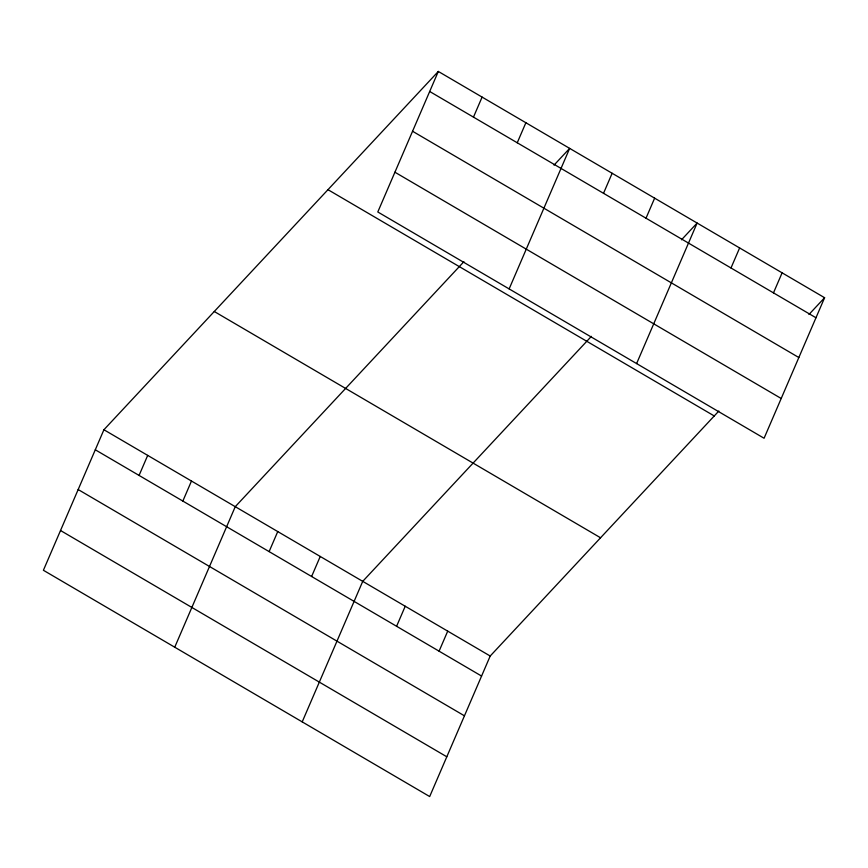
<?xml version="1.0" encoding="UTF-8"?>
<svg xmlns="http://www.w3.org/2000/svg" width="868" height="868" viewBox="0 0 868 868"><rect width="100%" height="100%" fill="white"/><g stroke="black" fill="none" stroke-linecap="round" stroke-linejoin="round"><path stroke-width="1.3" d="M438.318 71.447L377.797 211.976L764.079 438.253L824.6 297.724L438.318 71.447L103.921 429.747L43.4 570.276L429.682 796.553L490.203 656.024L718.845 411.031M139.075 475.425L147.701 455.385M182.844 501.075L191.481 481.035M174.739 647.213L235.261 506.673L463.903 261.691M269.123 551.603L277.749 531.574M473.472 117.126L482.098 97.097M311.612 576.493L320.238 556.464M517.241 142.775L525.878 122.735M302.205 721.883L362.726 581.354L591.379 336.361M509.136 288.914L569.658 148.385L554.023 165.126M396.589 626.284L405.226 606.244M603.52 193.314L612.146 173.274M439.078 651.174L447.714 631.134M646.009 218.204L654.635 198.164M636.602 363.584L697.123 223.054L681.499 239.807M730.986 267.984L739.623 247.944M773.475 292.874L782.111 272.834M808.965 314.476L824.6 297.724M429.693 91.487L815.974 317.764M412.56 131.252L798.842 357.529M394.918 172.211L781.2 398.488M327.974 189.68L714.245 415.956M214.277 311.504L600.558 537.78M103.921 429.747L490.203 656.024M95.296 449.787L481.577 676.063M78.163 489.541L464.445 715.818M60.521 530.511L446.803 756.788"/></g></svg>
